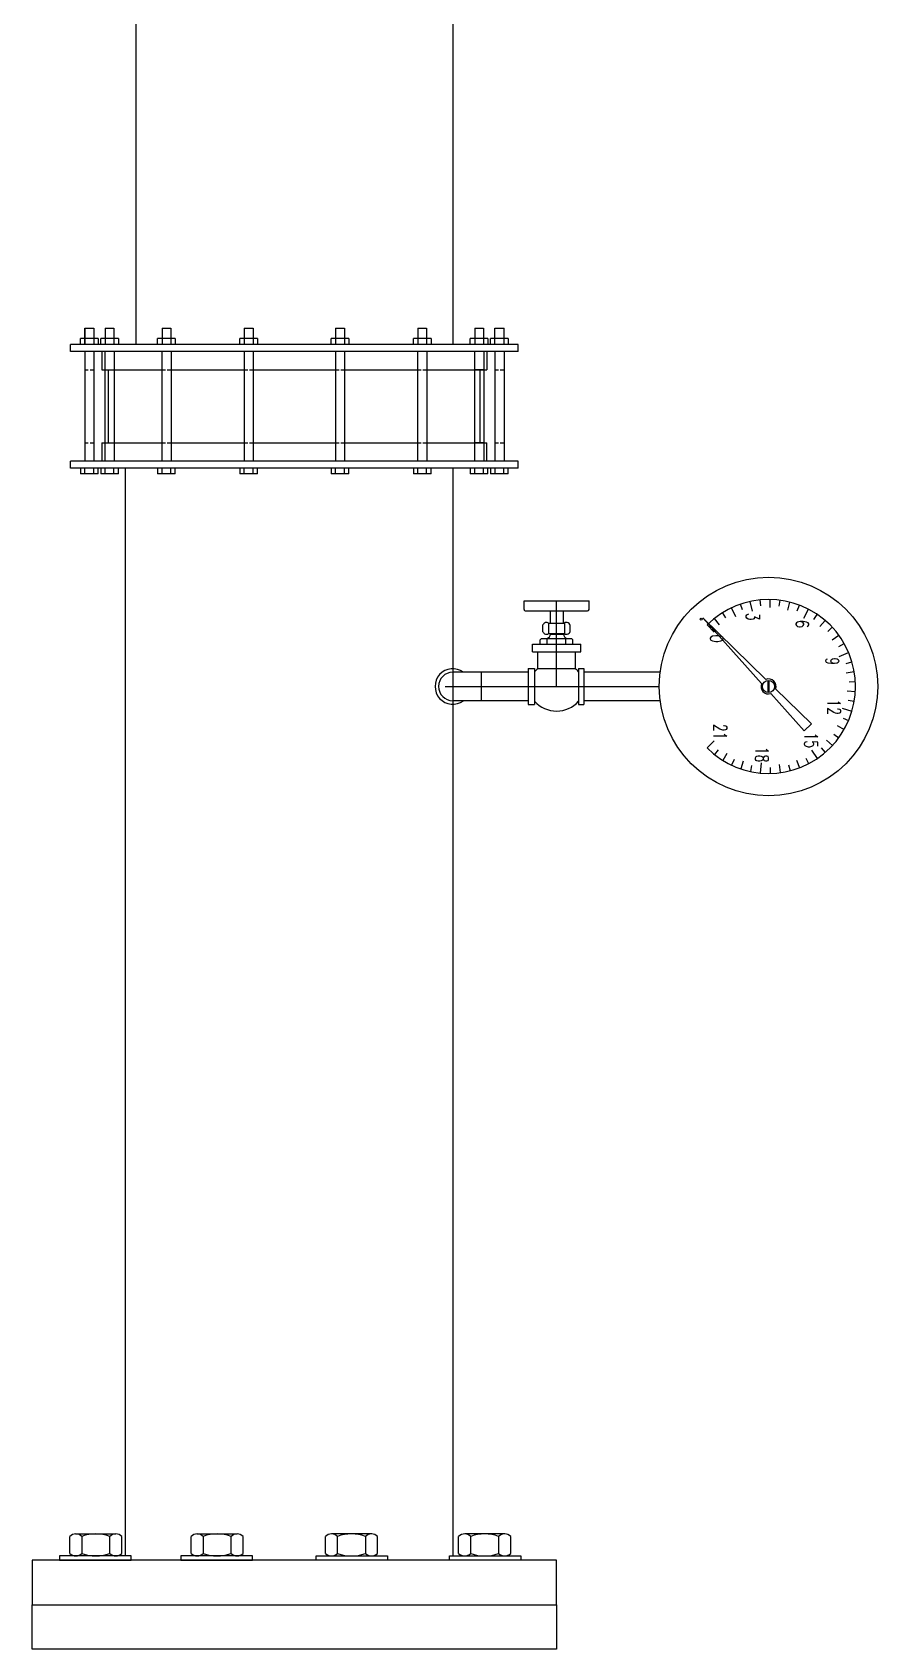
# Model space of a CAD drawing. Header units: inches. Extents: x 51172 to 63334, y -27893 to -10796.
# Drawn here: x 52174 to 52561, y -26394 to -25657 of the extents above; entities that cross this region are included whole.
import ezdxf
from ezdxf.enums import TextEntityAlignment as Align

# ---------------------------------------------------------------- set-up
doc = ezdxf.new("R2010")
doc.units = ezdxf.units.IN
doc.header["$MEASUREMENT"] = 0
doc.linetypes.add('HIDDEN', pattern=[0.375, 0.25, -0.125])
doc.styles.add('RomanS', font='romans.shx', dxfattribs={"width": 0.8})

# ---------------------------------------------------------------- blocks, each defined once
blk = doc.blocks.new('STC600')
for p, q in [((0, 762.9), (-10.3, 762.9)), ((-10.3, 732.1), (-10.3, 762.9)), ((0, 780), (12, 780)), ((0, 0), (0, 780)), ((12, 0), (12, 780)), ((203.4, 780), (215.4, 780)), ((203.4, 0), (203.4, 780)), ((215.4, 0), (215.4, 780)), ((215.4, 762.9), (225.7, 762.9)), ((225.7, 732.1), (225.7, 762.9)), ((-10.3, 755.2), (0, 755.2)), ((-10.3, 739.8), (0, 739.8)), ((-10.3, 732.1), (0, 732.1)), ((203.4, 755.5), (12, 755.5)), ((203.4, 739.5), (12, 739.5)), ((244, 755.2), (215.4, 755.2)), ((215.4, 755.2), (244, 755.2)), ((244, 739.8), (215.4, 739.8)), ((225.7, 732.1), (215.4, 732.1)), ((244, 755.2), (244, 739.8)), ((0, 727.5), (-10.3, 727.5)), ((-10.3, 696.7), (-10.3, 727.5)), ((-10.3, 719.8), (0, 719.8)), ((-10.3, 704.4), (0, 704.4)), ((44, 725.8), (12, 725.8)), ((203.4, 720.1), (12, 720.1)), ((203.4, 704.1), (12, 704.1)), ((44, 725.8), (44, 720.1)), ((44, 704.1), (44, 620.9)), ((171.4, 725.8), (171.4, 720.1)), ((203.4, 725.8), (171.4, 725.8)), ((171.4, 704.1), (171.4, 620.9)), ((203.4, 719.8), (203.4, 725.8)), ((215.4, 727.5), (225.7, 727.5)), ((244, 719.8), (215.4, 719.8)), ((244, 704.4), (215.4, 704.4)), ((225.7, 696.7), (225.7, 727.5)), ((244, 719.8), (244, 704.4)), ((-10.3, 696.7), (0, 696.7)), ((225.7, 696.7), (215.4, 696.7)), ((0, 628.3), (-10.3, 628.3)), ((-10.3, 597.5), (-10.3, 628.3)), ((-10.3, 620.6), (0, 620.6)), ((203.4, 620.9), (12, 620.9)), ((215.4, 628.3), (225.7, 628.3)), ((244, 620.6), (215.4, 620.6)), ((225.7, 597.5), (225.7, 628.3)), ((244, 620.6), (244, 605.2)), ((-10.3, 605.2), (0, 605.2)), ((-10.3, 597.5), (0, 597.5)), ((203.4, 604.9), (12, 604.9)), ((44, 604.9), (44, 477.6)), ((171.4, 604.9), (171.4, 477.6)), ((244, 605.2), (215.4, 605.2)), ((225.7, 597.5), (215.4, 597.5)), ((0, 485), (-10.3, 485)), ((-10.3, 454.1), (-10.3, 485)), ((-10.3, 477.3), (0, 477.3)), ((203.4, 477.6), (12, 477.6)), ((215.4, 485), (225.7, 485)), ((244, 477.3), (215.4, 477.3)), ((225.7, 454.1), (225.7, 485)), ((244, 477.3), (244, 461.8)), ((-10.3, 461.8), (0, 461.8)), ((-10.3, 454.1), (0, 454.1)), ((203.4, 461.6), (12, 461.6)), ((44, 461.6), (44, 318.5)), ((171.4, 461.6), (171.4, 318.5)), ((244, 461.8), (215.4, 461.8)), ((225.7, 454.1), (215.4, 454.1)), ((0, 325.9), (-10.3, 325.9)), ((-10.3, 295), (-10.3, 325.9)), ((-10.3, 318.2), (0, 318.2)), ((203.4, 318.4), (12, 318.4)), ((215.4, 325.9), (225.7, 325.9)), ((244, 318.2), (215.4, 318.2)), ((225.7, 295), (225.7, 325.9)), ((244, 318.2), (244, 302.7)), ((-10.3, 302.7), (0, 302.7)), ((-10.3, 295), (0, 295)), ((203.4, 302.4), (12, 302.4)), ((44, 302.5), (44, 175.1)), ((171.4, 302.5), (171.4, 175.1)), ((244, 302.7), (215.4, 302.7)), ((225.7, 295), (215.4, 295)), ((-10.3, 151.7), (-10.3, 182.5)), ((0, 182.5), (-10.3, 182.5)), ((-10.3, 174.8), (0, 174.8)), ((203.4, 175.1), (12, 175.1)), ((215.4, 182.5), (225.7, 182.5)), ((244, 174.8), (215.4, 174.8)), ((225.7, 151.7), (225.7, 182.5)), ((244, 174.8), (244, 159.4)), ((-10.3, 159.4), (0, 159.4)), ((-10.3, 151.7), (0, 151.7)), ((203.4, 159.1), (12, 159.1)), ((44, 159.1), (44, 75.9)), ((171.4, 159.1), (171.4, 75.9)), ((244, 159.4), (215.4, 159.4)), ((225.7, 151.7), (215.4, 151.7)), ((0, 83.3), (-10.3, 83.3)), ((-10.3, 52.5), (-10.3, 83.3)), ((-10.3, 75.6), (0, 75.6)), ((-10.3, 60.2), (0, 60.2)), ((203.4, 75.9), (12, 75.9)), ((203.4, 59.9), (12, 59.9)), ((44, 59.9), (44, 54.2)), ((171.4, 59.9), (171.4, 54.2)), ((215.4, 83.3), (225.7, 83.3)), ((244, 75.6), (215.4, 75.6)), ((244, 60.2), (215.4, 60.2)), ((225.7, 52.5), (225.7, 83.3)), ((244, 75.6), (244, 60.2)), ((-10.3, 52.5), (0, 52.5)), ((0, 47.9), (-10.3, 47.9)), ((-10.3, 17.1), (-10.3, 47.9)), ((-10.3, 40.2), (0, 40.2)), ((12, 54.2), (44, 54.2)), ((203.4, 40.5), (12, 40.5)), ((203.4, 54.2), (171.4, 54.2)), ((225.7, 52.5), (215.4, 52.5)), ((215.4, 47.9), (225.7, 47.9)), ((215.4, 40.5), (244, 40.5)), ((225.7, 17.1), (225.7, 47.9)), ((244, 40.5), (244, 24.5)), ((-10.3, 24.8), (0, 24.8)), ((-10.3, 17.1), (0, 17.1)), ((0, 0), (12, 0)), ((203.4, 24.5), (12, 24.5)), ((203.4, 0), (215.4, 0)), ((215.4, 24.5), (244, 24.5)), ((225.7, 17.1), (215.4, 17.1))]:
    blk.add_line(p, q)
at = {"linetype": 'HIDDEN', "ltscale": 25}
for p, q in [((44, 755.5), (44, 739.5)), ((171.4, 755.5), (171.4, 739.5)), ((44, 620.9), (44, 604.9)), ((171.4, 620.9), (171.4, 604.9)), ((44, 477.6), (44, 461.6)), ((171.4, 477.6), (171.4, 461.6)), ((44, 318.4), (44, 302.4)), ((171.4, 318.4), (171.4, 302.4)), ((44, 175.1), (44, 159.1)), ((171.4, 175.1), (171.4, 159.1)), ((44, 40.5), (44, 24.5)), ((171.4, 40.5), (171.4, 24.5))]:
    blk.add_line(p, q, dxfattribs=at)
at = {"ltscale": 0.1}
for p, q in [((44, 720.1), (44, 704.1)), ((44, 720.1), (44, 704.1)), ((44, 713.8), (171.4, 713.8)), ((171.4, 720.1), (171.4, 704.1)), ((171.4, 720.1), (171.4, 704.1)), ((44, 75.9), (44, 59.9)), ((44, 59.9), (44, 75.9)), ((44, 66.2), (171.4, 66.2)), ((171.4, 75.9), (171.4, 59.9)), ((171.4, 59.9), (171.4, 75.9))]:
    blk.add_line(p, q, dxfattribs=at)
blk = doc.blocks.new('pressuregauge')
at = {"color": 8}
for p, q in [((-0.01833, 0.17666), (-0.0197, 0.17907)), ((-0.01379, 0.17685), (-0.0156, 0.1811)), ((-0.01051, 0.17999), (-0.0113, 0.18265)), ((-0.00621, 0.18005), (-0.00685, 0.1837)), ((-0.00214, 0.18145), (-0.0023, 0.18422)), ((0.00206, 0.18053), (0.00227, 0.18423)), ((0.00634, 0.18097), (0.00681, 0.1837)), ((0.00996, 0.17822), (0.01127, 0.18266)), ((0.01449, 0.17856), (0.01557, 0.18112)), ((0.01784, 0.17587), (0.01967, 0.17909)), ((-0.02742, 0.16797), (-0.03024, 0.17038)), ((-0.02518, 0.17164), (-0.02707, 0.17367)), ((-0.02135, 0.1736), (-0.02354, 0.17659)), ((0.02187, 0.17436), (0.02351, 0.17661)), ((0.02453, 0.17098), (0.02704, 0.1737)), ((0.02811, 0.1686), (0.03021, 0.1704)), ((-0.03123, 0.16067), (-0.03534, 0.16281)), ((-0.03071, 0.16519), (-0.03301, 0.16674)), ((0.00113, 0.14771), (0.01712, 0.16408)), ((0.02032, 0.16074), (0.01712, 0.16408)), ((0.02915, 0.16418), (0.03299, 0.16677)), ((0.03286, 0.16156), (0.03533, 0.16284)), ((-0.03462, 0.15764), (-0.03721, 0.15863)), ((0.00328, 0.14547), (0.02032, 0.16074)), ((0.03374, 0.15734), (0.0372, 0.15866)), ((-0.03671, 0.14941), (-0.03946, 0.14978)), ((-0.035, 0.15336), (-0.03859, 0.15427)), ((0.03578, 0.14932), (0.03946, 0.14982)), ((0.03589, 0.15362), (0.03858, 0.15431)), ((-0.0361, 0.14515), (-0.03981, 0.14522)), ((-0.03687, 0.14092), (-0.03963, 0.14065)), ((-0.03142, 0.11436), (-0.00321, 0.14327)), ((-0.03142, 0.11436), (-0.00134, 0.14132)), ((0.00277, 0.14471), (-0.00277, 0.14471)), ((0.00277, 0.14424), (-0.00277, 0.14424)), ((0.03503, 0.14113), (0.03963, 0.14069)), ((0.03703, 0.1452), (0.03981, 0.14526)), ((-0.0344, 0.1371), (-0.03893, 0.13613)), ((0.03422, 0.13294), (0.03773, 0.13175)), ((0.03622, 0.13674), (0.03894, 0.13616)), ((-0.03509, 0.13261), (-0.03772, 0.13172)), ((-0.03182, 0.12946), (-0.036, 0.12748)), ((0.03069, 0.12544), (0.03384, 0.12349)), ((0.03351, 0.12869), (0.03602, 0.12751)), ((-0.03146, 0.12493), (-0.03382, 0.12346)), ((-0.02828, 0.12202), (-0.03119, 0.11972)), ((-0.02488, 0.1196), (-0.02815, 0.11632)), ((0.02489, 0.11961), (0.02817, 0.11633)), ((0.02901, 0.12145), (0.03119, 0.11972)), ((0, -0.00352), (0, 0.09448)), ((0, 0.04749), (-0.03914, 0.04749))]:
    blk.add_line(p, q, dxfattribs=at)
for p, q in [((-0.00652, 0.09497), (-0.00652, 0.05997)), ((0.00652, 0.09497), (0.00652, 0.05997)), ((-0.0352, 0.06233), (-0.03914, 0.06233)), ((-0.03914, 0.03264), (-0.03914, 0.06233)), ((-0.03457, 0.03328), (-0.03457, 0.06169)), ((-0.00824, 0.05997), (0.00824, 0.05997)), ((-0.00824, 0.05754), (-0.00824, 0.05997)), ((0.00824, 0.05754), (0.00824, 0.05997)), ((-0.02568, 0.05371), (-0.02751, 0.05371)), ((-0.0213, 0.05491), (-0.02194, 0.05428)), ((-0.02194, 0.04058), (-0.02194, 0.05428)), ((-0.0193, 0.05491), (-0.0213, 0.05491)), ((-0.0193, 0.0364), (-0.0193, 0.05857)), ((-0.0159, 0.05857), (-0.0193, 0.05857)), ((-0.0159, 0.0364), (-0.0159, 0.05857)), ((-0.00815, 0.0561), (-0.01573, 0.0561)), ((-0.00824, 0.05754), (0.00824, 0.05754)), ((-0.00815, 0.03885), (-0.00815, 0.0561)), ((-0.02899, 0.05065), (-0.03457, 0.05065)), ((-0.02899, 0.04464), (-0.03457, 0.04464)), ((-0.02904, 0.0511), (-0.02413, 0.0511)), ((-0.02899, 0.04385), (-0.02899, 0.05103)), ((-0.02418, 0.04385), (-0.02418, 0.05103)), ((-0.02394, 0.05065), (-0.02418, 0.05065)), ((-0.02394, 0.04464), (-0.02418, 0.04464)), ((-0.02394, 0.04464), (-0.02394, 0.05065)), ((-0.02194, 0.0515), (-0.0193, 0.0515)), ((-0.02902, 0.0438), (-0.02415, 0.0438)), ((-0.025, 0.04126), (-0.02815, 0.04126)), ((-0.02194, 0.04307), (-0.0193, 0.04307)), ((-0.0213, 0.03994), (-0.02194, 0.04058)), ((-0.0193, 0.03994), (-0.0213, 0.03994)), ((-0.00812, 0.03885), (-0.0159, 0.03885)), ((-0.00824, 0.03743), (0.00824, 0.03743)), ((-0.00824, 0.03453), (-0.00824, 0.03743)), ((0.00824, 0.03453), (0.00824, 0.03743)), ((-0.0352, 0.03264), (-0.03914, 0.03264)), ((-0.0159, 0.0364), (-0.0193, 0.0364)), ((-0.00824, 0.03453), (0.00824, 0.03453)), ((-0.00652, 0.03453), (-0.00652, 0)), ((0.00652, 0.03453), (0.00652, 0)), ((-0.00652, 0.01304), (0.00652, 0.01304))]:
    blk.add_line(p, q)
blk.add_circle((0, 0.14448), 0.05)
for centre, radius in [((0, 0.14448), 0.00278), ((-0.03077, 0.1137), 0.000463)]:
    blk.add_circle(centre, radius, dxfattribs=at)
for radius, start, end in [(0.03981, 315, 225), (0.00343, 70.72605, 200.65395), (0.00343, 246.90774, 16.83565)]:
    blk.add_arc((0, 0.14448), radius, start, end, dxfattribs=at)
for centre, radius, start, end in [((-0.0352, 0.06169), 0.000636, 0, 90), ((-0.02759, 0.052), 0.00171, 87.34509, 214.64921), ((-0.02559, 0.052), 0.00171, 325.35079, 92.65491), ((-0.02395, 0.05274), 0.0021, 270, 345.28875), ((0.00215, 0.04749), 0.01341, 131.43703, 140.11207), ((-0.00215, 0.04749), 0.01341, 311.43703, 48.56297), ((-0.024, 0.04254), 0.0021, 14.71125, 90), ((-0.02759, 0.04288), 0.00171, 145.35079, 250.75562), ((-0.02559, 0.04288), 0.00171, 289.24438, 34.64921), ((0.00215, 0.04749), 0.01341, 220.071, 228.56297), ((-0.0352, 0.03328), 0.000636, 270, 0), ((0, 0), 0.00812, 143.38837, 36.61163), ((0, 0), 0.00652, 180, 0)]:
    blk.add_arc(centre, radius, start, end)
at = {"color": 8, "style": 'RomanS', "width": 0.7}
for s, height, p in [('12', 0.006019, (0.0095, 0.17446)), ('9', 0.00602, (-0.01158, 0.17368)), ('6', 0.00602, (-0.0286, 0.15994)), ('15', 0.006019, (0.02465, 0.164)), ('3', 0.00602, (-0.03193, 0.13728)), ('18', 0.006019, (0.03121, 0.14152)), ('21', 0.006019, (0.02075, 0.12233)), ('0', 0.00602, (-0.02192, 0.12077))]:
    blk.add_text(s, height=height, rotation=360, dxfattribs=at).set_placement(p, align=Align.MIDDLE)

msp = doc.modelspace()

# ---------------------------------------------------------------- linework, layer by layer
for p, q in [((52221.93, -25438.8), (52221.93, -25800.32)), ((52366.96, -25438.8), (52366.96, -25800.32)), ((52216.96, -25856.87), (52216.96, -26354.96)), ((52366.96, -25856.87), (52366.96, -26354.96)), ((52194.32, -26344.87), (52212.74, -26344.87)), ((52249.82, -26344.87), (52268.24, -26344.87)), ((52329.88, -26344.87), (52311.45, -26344.87)), ((52390.83, -26344.87), (52372.41, -26344.87)), ((52191.68, -26353.81), (52191.68, -26346.02)), ((52197.24, -26346.02), (52197.24, -26353.81)), ((52209.96, -26353.81), (52209.96, -26346.02)), ((52215.52, -26353.81), (52215.52, -26346.02)), ((52247.19, -26353.81), (52247.19, -26346.02)), ((52252.74, -26346.02), (52252.74, -26353.81)), ((52265.47, -26353.81), (52265.47, -26346.02)), ((52271.02, -26353.81), (52271.02, -26346.02)), ((52308.67, -26353.81), (52308.67, -26346.02)), ((52314.23, -26353.81), (52314.23, -26346.02)), ((52326.96, -26346.02), (52326.96, -26353.81)), ((52332.51, -26353.81), (52332.51, -26346.02)), ((52369.63, -26353.81), (52369.63, -26346.02)), ((52375.18, -26353.81), (52375.18, -26346.02)), ((52387.91, -26346.02), (52387.91, -26353.81)), ((52393.46, -26353.81), (52393.46, -26346.02))]:
    msp.add_line(p, q)
for points in [[(52174.49, -26356.87), (52174.49, -26377.28), (52414.4, -26377.28), (52414.4, -26356.87)], [(52187.05, -26354.96), (52187.05, -26356.87), (52219.74, -26356.87), (52219.74, -26354.96)], [(52242.56, -26354.96), (52242.56, -26356.87), (52275.25, -26356.87), (52275.25, -26354.96)], [(52337.14, -26354.96), (52337.14, -26356.87), (52304.45, -26356.87), (52304.45, -26354.96)], [(52398.09, -26354.96), (52398.09, -26356.87), (52365.4, -26356.87), (52365.4, -26354.96)], [(52174.49, -26397.7), (52174.49, -26377.28), (52414.4, -26377.28), (52414.4, -26397.7)]]:
    msp.add_lwpolyline(points, close=True)
for centre, radius, start, end in [((52194.46, -26348.79), 3.92, 44.9141, 135.0859), ((52203.6, -26362.85), 17.99, 69.29132, 110.70868), ((52212.74, -26348.8), 3.93, 45.00876, 134.99124), ((52249.96, -26348.79), 3.92, 44.9141, 135.0859), ((52259.1, -26362.85), 17.99, 69.29132, 110.70868), ((52268.24, -26348.8), 3.93, 45.00876, 134.99124), ((52311.45, -26348.8), 3.93, 45.00876, 134.99124), ((52320.59, -26362.85), 17.99, 69.29132, 110.70868), ((52329.73, -26348.79), 3.92, 44.9141, 135.0859), ((52372.41, -26348.8), 3.93, 45.00876, 134.99124), ((52381.55, -26362.85), 17.99, 69.29132, 110.70868), ((52390.69, -26348.79), 3.92, 44.9141, 135.0859), ((52194.46, -26351.04), 3.92, 224.9141, 315.0859), ((52203.6, -26336.98), 17.99, 249.29132, 290.70868), ((52212.74, -26351.03), 3.93, 225.00876, 314.99124), ((52249.96, -26351.04), 3.92, 224.9141, 315.0859), ((52259.1, -26336.98), 17.99, 249.29132, 290.70868), ((52268.24, -26351.03), 3.93, 225.00876, 314.99124), ((52311.45, -26351.03), 3.93, 225.00876, 314.99124), ((52320.59, -26336.98), 17.99, 249.29132, 290.70868), ((52329.73, -26351.04), 3.92, 224.9141, 315.0859), ((52372.41, -26351.03), 3.93, 225.00876, 314.99124), ((52381.55, -26336.98), 17.99, 249.29132, 290.70868), ((52390.69, -26351.04), 3.92, 224.9141, 315.0859)]:
    msp.add_arc(centre, radius, start, end)

# ---------------------------------------------------------------- block references
for name, p, xscale, yscale, zscale, rotation in [('STC600', (52396.82, -25856.87), 0.2625, 0.2625, 0.2625, 90), ('pressuregauge', (52366.96, -25956.87), 1000, 1000, 1000, 270)]:
    msp.add_blockref(name, p, dxfattribs=dict(xscale=xscale, yscale=yscale, zscale=zscale, rotation=rotation))

doc.saveas('drawing.dxf')
